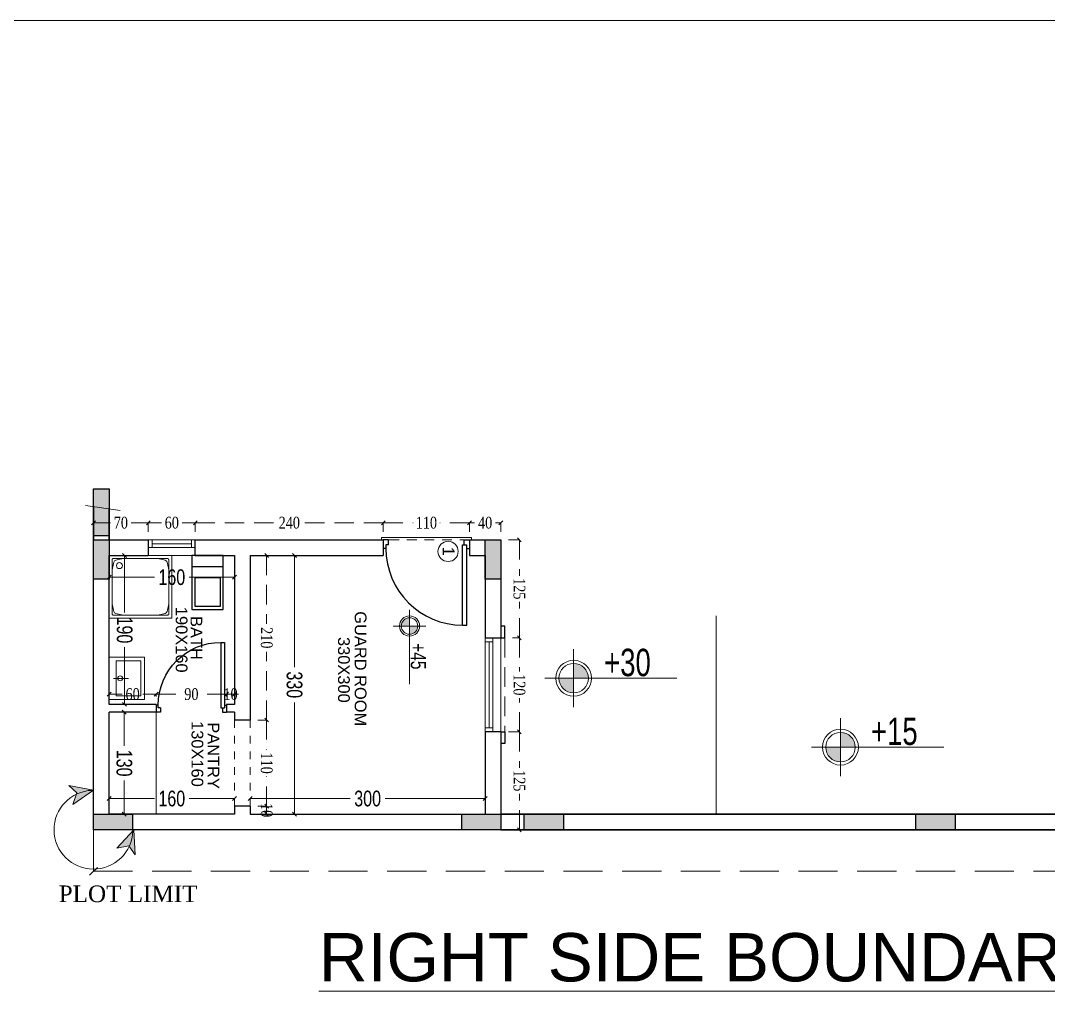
# Model space of a CAD drawing. Header units: inches. Extents: x -114 to 635, y -137 to 57.
# Drawn here: x 213.98 to 227.11, y -68.45 to -55.81 of the extents above; entities that cross this region are included whole.
import ezdxf
from ezdxf.enums import TextEntityAlignment as Align

# ---------------------------------------------------------------- set-up
doc = ezdxf.new("R2010")
doc.units = ezdxf.units.IN
doc.header["$MEASUREMENT"] = 0
doc.header["$PDMODE"] = 98
for name, pattern in [('( Hidden )', [0.375, 0.25, -0.125]), ('ABOOD', [0.375, 0.25, -0.125]), ('DASHED', [0.75, 0.5, -0.25]), ('DASHED2', [0.375, 0.25, -0.125]), ('DOT', [0.25, 0, -0.25]), ('HIDDEN', [0.375, 0.25, -0.125])]:
    doc.linetypes.add(name, pattern=pattern)
doc.layers.get('0').update_dxf_attribs({"lineweight": 5})
doc.layers.get('Defpoints').update_dxf_attribs({"lineweight": 5})
for name, color, linetype, lineweight in [('A-ARROW', 1, 'Continuous', 5), ('A-ELEVATION TAG', 230, 'Continuous', 5), ('A-PLOT LIMIT', 1, 'Continuous', 0), ('A-REFLECT DOWN', 8, 'Continuous', 5), ('A-text', 111, 'Continuous', 5), ('AR LEVELS', 22, 'Continuous', 9), ('ARCHES', 1, 'HIDDEN', 5), ('BORDER A2', 7, 'Continuous', 50), ('COLUMNS HATCH', 1, 'Continuous', 5), ('DETAILS DIMENSION', 15, 'Continuous', 5), ('dim', 1, 'Continuous', 9), ('DOOR', 1, 'Continuous', 5), ('FIXTURE', 5, 'Continuous', 5), ('GENERAL TEXT', 4, 'Continuous', 5), ('LEVEL SYMBOL', 8, 'Continuous', 5), ('PROPOSED COLUMNS', 6, 'Continuous', 30), ('STAIR', 1, 'Continuous', 5), ('WALL PROPOSED', 7, 'Continuous', 30), ('WINDOWS', 5, 'Continuous', 5)]:
    doc.layers.add(name, color=color, linetype=linetype, lineweight=lineweight)
doc.layers.add('TREE', color=7, linetype='Continuous', lineweight=0, true_color=0x908d89)
doc.styles.add('002-F.FLOOR PLAN$0$xref plans$0$ATTRIBUTE', font='BKANT.TTF')
doc.styles.add('Arial', font='arial.ttf')
doc.styles.add('BORDER', font='times.ttf', dxfattribs={"height": 0.2})
doc.styles.add('GROUND FLOOR XREF - option 3$0$STYLE1', font='arial.ttf', dxfattribs={"height": 30})
doc.styles.add('ST', font='times.ttf', dxfattribs={"width": 0.8})
doc.styles.get("Standard").update_dxf_attribs({"font": 'arial.ttf'})
doc.styles.add('STYLE003', font='swisscl.ttf')
doc.dimstyles.new('RASH PLAN', dxfattribs={"dimtxt": 0.15, "dimasz": 0.05, "dimexe": 0, "dimexo": 0.1, "dimgap": 0.05, "dimtad": 0, "dimdec": 0, "dimlfac": 100, "dimzin": 0, "dimdsep": 46, "dimtxsty": 'ST', "dimblk": 'OBLIQUE', "dimcen": 0.09, "dimclrd": 200, "dimclre": 6, "dimclrt": 1, "dimadec": 0, "dimazin": 0, "dimtfac": 1, "dimtdec": 0, "dimtmove": 1, "dimatfit": 3, "dimldrblk": 'OBLIQUE', "dimfxl": 0, "dimtolj": 1, "dimtzin": 0, "dimlwd": -1, "dimlwe": -1, "dimarcsym": 0})
doc.dimstyles.new('RASH PLAN BIG', dxfattribs={"dimtxt": 0.2, "dimasz": 0.05, "dimexe": 0, "dimexo": 0.1, "dimgap": 0.05, "dimtad": 0, "dimdec": 0, "dimlfac": 100, "dimzin": 0, "dimdsep": 46, "dimtxsty": 'STYLE003', "dimblk": 'OBLIQUE', "dimcen": 0.09, "dimclrd": 5, "dimclre": 256, "dimclrt": 7, "dimadec": 0, "dimazin": 0, "dimtfac": 1, "dimtdec": 0, "dimtmove": 1, "dimatfit": 3, "dimldrblk": 'OBLIQUE', "dimfxl": 0, "dimtolj": 1, "dimtzin": 0, "dimlwd": -1, "dimlwe": -1, "dimarcsym": 0})
doc.dimstyles.new('SITE RASH', dxfattribs={"dimtxt": 0.3, "dimasz": 0.1, "dimexe": 0, "dimexo": 0, "dimgap": 0.05, "dimtad": 0, "dimdec": 0, "dimlfac": 100, "dimzin": 0, "dimdsep": 46, "dimtxsty": 'Arial', "dimblk": 'OBLIQUE', "dimcen": 0.05, "dimclrd": 256, "dimclre": 256, "dimclrt": 256, "dimadec": 0, "dimazin": 0, "dimtfac": 10, "dimtdec": 0, "dimtix": 1, "dimtofl": 0, "dimtmove": 1, "dimatfit": 2, "dimldrblk": 'OBLIQUE', "dimfxl": 0.05, "dimtolj": 1, "dimtzin": 0, "dimlwd": -1, "dimlwe": -1, "dimarcsym": 0})

# ---------------------------------------------------------------- blocks, each defined once
blk = doc.blocks.new('_Oblique')
at = {"color": 0, "lineweight": -2}
blk.add_line((-0.5, -0.5), (0.5, 0.5), dxfattribs=at)
blk = doc.blocks.new('*D790')
at = {"layer": 'Defpoints', "color": 0, "transparency": 16777216}
for p in [(214.915, -66.142), (250.915, -66.142), (214.915, -66.673)]:
    blk.add_point(p, dxfattribs=at)
at = {"layer": 'dim', "transparency": 16777216}
for p, q in [((214.915, -66.142), (214.915, -66.673)), ((250.915, -66.142), (250.915, -66.673))]:
    blk.add_line(p, q, dxfattribs=at)
at = {"layer": 'dim', "linetype": 'DASHED', "transparency": 16777216}
for p, q in [((214.915, -66.673), (232.417, -66.673)), ((250.915, -66.673), (233.412, -66.673))]:
    blk.add_line(p, q, dxfattribs=at)
at = {"layer": 'dim', "transparency": 16777216, "xscale": 0.1, "yscale": 0.1, "zscale": 0.1, "rotation": 180}
blk.add_blockref('_Oblique', (214.915, -66.673), dxfattribs=at)
at = {"layer": 'dim', "transparency": 16777216, "xscale": 0.1, "yscale": 0.1, "zscale": 0.1}
blk.add_blockref('_Oblique', (250.915, -66.673), dxfattribs=at)
at = {"layer": 'dim', "transparency": 16777216, "insert": (232.915, -66.673), "char_height": 0.3, "attachment_point": 5, "style": 'Arial'}
blk.add_mtext('\\A1;3600', dxfattribs=at)
blk = doc.blocks.new('002-F.FLOOR PLAN$0$xref plans$0$LVL-PL')
h = blk.add_hatch(color=256)
h.paths.add_polyline_path([(0, 0.1233), (0, 0), (0.1233, 0, 0.414214)])
h.paths.add_polyline_path([(0, 0), (-0.1233, 0, 0.414214), (0, -0.1233)])
for p, q in [((0, 0.2424), (0, -0.2424)), ((0.2, 0), (-0.2424, 0)), ((0, 0), (0.8648, 0))]:
    blk.add_line(p, q)
for radius in [0.15, 0.1233]:
    blk.add_circle((0, 0), radius)
at = {"style": '002-F.FLOOR PLAN$0$xref plans$0$ATTRIBUTE', "width": 0.75, "flags": 12}
for tag, p in [('LEVEL', (0.517, 0.1508)), ('POSITION', (0.517, -0.1541))]:
    blk.add_attdef(tag, text='', height=0.2, dxfattribs=at).set_placement(p, align=Align.MIDDLE)
blk = doc.blocks.new('A$C0E3A7F21')
at = {"layer": 'FIXTURE'}
for p, q in [((-1.387, -1.124), (-2.187, -1.124)), ((-2.187, -1.124), (-2.187, -1.924)), ((-2.147, -1.173), (-2.147, -1.875)), ((-1.436, -1.164), (-2.138, -1.164)), ((-2.005, -1.164), (-2.086, -1.179)), ((-1.488, -1.179), (-1.569, -1.164)), ((-1.427, -1.875), (-1.427, -1.173)), ((-1.387, -1.924), (-1.387, -1.124)), ((-2.133, -1.226), (-2.147, -1.307)), ((-1.427, -1.307), (-1.441, -1.226)), ((-2.147, -1.742), (-2.133, -1.823)), ((-1.441, -1.823), (-1.427, -1.742)), ((-2.187, -1.924), (-1.387, -1.924)), ((-2.138, -1.884), (-1.436, -1.884)), ((-2.086, -1.87), (-2.005, -1.884)), ((-1.569, -1.884), (-1.488, -1.87))]:
    blk.add_line(p, q, dxfattribs=at)
blk.add_circle((-1.518, -1.795), 0.0378, dxfattribs=at)
for centre, radius, start, end in [((-2.138, -1.173), 0.00889, 90, 180.001), ((-2.076, -1.235), 0.0578, 99.934, 170.066), ((-1.498, -1.235), 0.0578, 9.933, 80.066), ((-1.436, -1.173), 0.00889, 0.002, 90.003), ((-2.076, -1.813), 0.0578, 189.934, 260.067), ((-1.498, -1.813), 0.0578, 279.933, 350.066), ((-2.138, -1.875), 0.00889, 180, 270), ((-1.436, -1.875), 0.00889, 270, 0)]:
    blk.add_arc(centre, radius, start, end, dxfattribs=at)
blk = doc.blocks.new('*U1167')
blk.add_line((0, -0.06), (0, -0.277))
at = {"flags": 128}
for points in [[(0.3, 0), (-0.3, 0), (-0.3, -0.5), (0.3, -0.5)], [(0.25, -0.1), (-0.25, -0.1), (-0.25, -0.45), (0.25, -0.45)]]:
    blk.add_lwpolyline(points, close=True, dxfattribs=at)
blk.add_circle((0, -0.156), 0.0354)
blk = doc.blocks.new('*U1166')
at = {"linetype": 'Continuous', "lineweight": 25}
blk.add_line((0.2, -0.14), (-0.2, -0.14), dxfattribs=at)
at = {"linetype": 'Continuous', "lineweight": 25, "flags": 128}
for points in [[(-0.2, 0), (0.2, 0), (0.2, -0.69), (-0.2, -0.69)], [(-0.16, -0.28), (-0.16, -0.65), (0.16, -0.65), (0.16, -0.28)]]:
    blk.add_lwpolyline(points, close=True, dxfattribs=at)
blk = doc.blocks.new('*D1408')
at = {"layer": 'Defpoints', "color": 0, "transparency": 16777216}
for p in [(-0.3, 2.211), (-0.3, 2), (-0.2, 2)]:
    blk.add_point(p, dxfattribs=at)
at = {"layer": 'DETAILS DIMENSION', "color": 6, "transparency": 16777216}
for p, q in [((-0.3, 2.1), (-0.3, 2.211)), ((-0.2, 2.1), (-0.2, 2.211))]:
    blk.add_line(p, q, dxfattribs=at)
at = {"layer": 'DETAILS DIMENSION', "color": 200, "linetype": 'DASHED2', "transparency": 16777216}
blk.add_line((-0.2, 2.211), (-0.3, 2.211), dxfattribs=at)
at = {"layer": 'DETAILS DIMENSION', "color": 200, "transparency": 16777216, "xscale": 0.05, "yscale": 0.05, "zscale": 0.05, "rotation": 180}
blk.add_blockref('_Oblique', (-0.3, 2.211), dxfattribs=at)
at = {"layer": 'DETAILS DIMENSION', "color": 200, "transparency": 16777216, "xscale": 0.05, "yscale": 0.05, "zscale": 0.05}
blk.add_blockref('_Oblique', (-0.2, 2.211), dxfattribs=at)
at = {"layer": 'DETAILS DIMENSION', "color": 1, "transparency": 16777216, "insert": (-0.25, 2.211), "char_height": 0.15, "attachment_point": 5, "style": 'ST'}
blk.add_mtext('\\A1;10', dxfattribs=at)
blk = doc.blocks.new('*D1407')
at = {"layer": 'Defpoints', "color": 0, "transparency": 16777216}
for p in [(-1.4, 2.211), (-1.4, 2), (-0.3, 2)]:
    blk.add_point(p, dxfattribs=at)
at = {"layer": 'DETAILS DIMENSION', "color": 6, "transparency": 16777216}
for p, q in [((-1.4, 2.1), (-1.4, 2.211)), ((-0.3, 2.1), (-0.3, 2.211))]:
    blk.add_line(p, q, dxfattribs=at)
at = {"layer": 'DETAILS DIMENSION', "color": 200, "linetype": 'DASHED2', "transparency": 16777216}
for p, q in [((-1.4, 2.211), (-1.019, 2.211)), ((-0.3, 2.211), (-0.681, 2.211))]:
    blk.add_line(p, q, dxfattribs=at)
at = {"layer": 'DETAILS DIMENSION', "color": 200, "transparency": 16777216, "xscale": 0.05, "yscale": 0.05, "zscale": 0.05, "rotation": 180}
blk.add_blockref('_Oblique', (-1.4, 2.211), dxfattribs=at)
at = {"layer": 'DETAILS DIMENSION', "color": 200, "transparency": 16777216, "xscale": 0.05, "yscale": 0.05, "zscale": 0.05}
blk.add_blockref('_Oblique', (-0.3, 2.211), dxfattribs=at)
at = {"layer": 'DETAILS DIMENSION', "color": 1, "transparency": 16777216, "insert": (-0.85, 2.211), "char_height": 0.15, "attachment_point": 5, "style": 'ST'}
blk.add_mtext('\\A1;110', dxfattribs=at)
blk = doc.blocks.new('*D1406')
at = {"layer": 'Defpoints', "color": 0, "transparency": 16777216}
for p in [(-3.5, 2.211), (-3.5, 2), (-1.4, 2)]:
    blk.add_point(p, dxfattribs=at)
at = {"layer": 'DETAILS DIMENSION', "color": 6, "transparency": 16777216}
for p, q in [((-3.5, 2.1), (-3.5, 2.211)), ((-1.4, 2.1), (-1.4, 2.211))]:
    blk.add_line(p, q, dxfattribs=at)
at = {"layer": 'DETAILS DIMENSION', "color": 200, "linetype": 'DASHED2', "transparency": 16777216}
for p, q in [((-3.5, 2.211), (-2.628, 2.211)), ((-1.4, 2.211), (-2.272, 2.211))]:
    blk.add_line(p, q, dxfattribs=at)
at = {"layer": 'DETAILS DIMENSION', "color": 200, "transparency": 16777216, "xscale": 0.05, "yscale": 0.05, "zscale": 0.05, "rotation": 180}
blk.add_blockref('_Oblique', (-3.5, 2.211), dxfattribs=at)
at = {"layer": 'DETAILS DIMENSION', "color": 200, "transparency": 16777216, "xscale": 0.05, "yscale": 0.05, "zscale": 0.05}
blk.add_blockref('_Oblique', (-1.4, 2.211), dxfattribs=at)
at = {"layer": 'DETAILS DIMENSION', "color": 1, "transparency": 16777216, "insert": (-2.45, 2.211), "char_height": 0.15, "attachment_point": 5, "style": 'ST'}
blk.add_mtext('\\A1;210', dxfattribs=at)
blk = doc.blocks.new('*D1410')
at = {"layer": 'Defpoints', "color": 0, "transparency": 16777216}
for p in [(-0.2, 0.393), (-1.5, 0.2), (-0.2, 0.2)]:
    blk.add_point(p, dxfattribs=at)
at = {"layer": 'DETAILS DIMENSION', "linetype": 'DOT', "transparency": 16777216}
for p, q in [((-1.5, 0.3), (-1.5, 0.393)), ((-0.2, 0.3), (-0.2, 0.393))]:
    blk.add_line(p, q, dxfattribs=at)
at = {"layer": 'DETAILS DIMENSION', "color": 5, "linetype": 'Continuous', "transparency": 16777216}
for p, q in [((-1.5, 0.393), (-1.072, 0.393)), ((-0.2, 0.393), (-0.628, 0.393))]:
    blk.add_line(p, q, dxfattribs=at)
at = {"layer": 'DETAILS DIMENSION', "color": 5, "transparency": 16777216, "xscale": 0.05, "yscale": 0.05, "zscale": 0.05, "rotation": 180}
blk.add_blockref('_Oblique', (-1.5, 0.393), dxfattribs=at)
at = {"layer": 'DETAILS DIMENSION', "color": 5, "transparency": 16777216, "xscale": 0.05, "yscale": 0.05, "zscale": 0.05}
blk.add_blockref('_Oblique', (-0.2, 0.393), dxfattribs=at)
at = {"layer": 'DETAILS DIMENSION', "color": 7, "transparency": 16777216, "insert": (-0.85, 0.393), "char_height": 0.2, "attachment_point": 5, "style": 'STYLE003'}
blk.add_mtext('\\A1;130', dxfattribs=at)
blk = doc.blocks.new('*D1411')
at = {"layer": 'Defpoints', "color": 0, "transparency": 16777216}
for p in [(-0.2, 1.8), (-0.397, 0.2), (-0.2, 0.2)]:
    blk.add_point(p, dxfattribs=at)
at = {"layer": 'DETAILS DIMENSION', "linetype": 'DOT', "transparency": 16777216}
for p, q in [((-0.3, 1.8), (-0.397, 1.8)), ((-0.3, 0.2), (-0.397, 0.2))]:
    blk.add_line(p, q, dxfattribs=at)
at = {"layer": 'DETAILS DIMENSION', "color": 5, "linetype": 'Continuous', "transparency": 16777216}
for p, q in [((-0.397, 1.8), (-0.397, 1.222)), ((-0.397, 0.2), (-0.397, 0.778))]:
    blk.add_line(p, q, dxfattribs=at)
at = {"layer": 'DETAILS DIMENSION', "color": 5, "transparency": 16777216, "xscale": 0.05, "yscale": 0.05, "zscale": 0.05}
for p, rotation in [((-0.397, 1.8), 90), ((-0.397, 0.2), 270)]:
    blk.add_blockref('_Oblique', p, dxfattribs=dict(at, rotation=rotation))
at = {"layer": 'DETAILS DIMENSION', "color": 7, "transparency": 16777216, "insert": (-0.397, 1), "char_height": 0.2, "attachment_point": 5, "rotation": 90, "style": 'STYLE003'}
blk.add_mtext('\\A1;160', dxfattribs=at)
blk = doc.blocks.new('*D1412')
at = {"layer": 'Defpoints', "color": 0, "transparency": 16777216}
for p in [(-3.5, 0.397), (-3.5, 0.2), (-1.6, 0.2)]:
    blk.add_point(p, dxfattribs=at)
at = {"layer": 'DETAILS DIMENSION', "linetype": 'DOT', "transparency": 16777216}
for p, q in [((-3.5, 0.3), (-3.5, 0.397)), ((-1.6, 0.3), (-1.6, 0.397))]:
    blk.add_line(p, q, dxfattribs=at)
at = {"layer": 'DETAILS DIMENSION', "color": 5, "linetype": 'Continuous', "transparency": 16777216}
for p, q in [((-3.5, 0.397), (-2.772, 0.397)), ((-1.6, 0.397), (-2.328, 0.397))]:
    blk.add_line(p, q, dxfattribs=at)
at = {"layer": 'DETAILS DIMENSION', "color": 5, "transparency": 16777216, "xscale": 0.05, "yscale": 0.05, "zscale": 0.05, "rotation": 180}
blk.add_blockref('_Oblique', (-3.5, 0.397), dxfattribs=at)
at = {"layer": 'DETAILS DIMENSION', "color": 5, "transparency": 16777216, "xscale": 0.05, "yscale": 0.05, "zscale": 0.05}
blk.add_blockref('_Oblique', (-1.6, 0.397), dxfattribs=at)
at = {"layer": 'DETAILS DIMENSION', "color": 7, "transparency": 16777216, "insert": (-2.55, 0.397), "char_height": 0.2, "attachment_point": 5, "style": 'STYLE003'}
blk.add_mtext('\\A1;190', dxfattribs=at)
blk = doc.blocks.new('*D1413')
at = {"layer": 'Defpoints', "color": 0, "transparency": 16777216}
for p in [(-3.5, 1.8), (-3.5, 0.2), (-3.222, 0.2)]:
    blk.add_point(p, dxfattribs=at)
at = {"layer": 'DETAILS DIMENSION', "linetype": 'DOT', "transparency": 16777216}
for p, q in [((-3.4, 1.8), (-3.222, 1.8)), ((-3.4, 0.2), (-3.222, 0.2))]:
    blk.add_line(p, q, dxfattribs=at)
at = {"layer": 'DETAILS DIMENSION', "color": 5, "linetype": 'Continuous', "transparency": 16777216}
for p, q in [((-3.222, 1.8), (-3.222, 1.222)), ((-3.222, 0.2), (-3.222, 0.778))]:
    blk.add_line(p, q, dxfattribs=at)
at = {"layer": 'DETAILS DIMENSION', "color": 5, "transparency": 16777216, "xscale": 0.05, "yscale": 0.05, "zscale": 0.05}
for p, rotation in [((-3.222, 1.8), 90), ((-3.222, 0.2), 270)]:
    blk.add_blockref('_Oblique', p, dxfattribs=dict(at, rotation=rotation))
at = {"layer": 'DETAILS DIMENSION', "color": 7, "transparency": 16777216, "insert": (-3.222, 1), "char_height": 0.2, "attachment_point": 5, "rotation": 90, "style": 'STYLE003'}
blk.add_mtext('\\A1;160', dxfattribs=at)
blk = doc.blocks.new('*D1414')
at = {"layer": 'Defpoints', "color": 0, "transparency": 16777216}
for p in [(-0.397, 5), (-0.2, 5), (-0.2, 2)]:
    blk.add_point(p, dxfattribs=at)
at = {"layer": 'DETAILS DIMENSION', "linetype": 'DOT', "transparency": 16777216}
for p, q in [((-0.3, 5), (-0.397, 5)), ((-0.3, 2), (-0.397, 2))]:
    blk.add_line(p, q, dxfattribs=at)
at = {"layer": 'DETAILS DIMENSION', "color": 5, "linetype": 'Continuous', "transparency": 16777216}
for p, q in [((-0.397, 5), (-0.397, 3.725)), ((-0.397, 2), (-0.397, 3.275))]:
    blk.add_line(p, q, dxfattribs=at)
at = {"layer": 'DETAILS DIMENSION', "color": 5, "transparency": 16777216, "xscale": 0.05, "yscale": 0.05, "zscale": 0.05}
for p, rotation in [((-0.397, 5), 90), ((-0.397, 2), 270)]:
    blk.add_blockref('_Oblique', p, dxfattribs=dict(at, rotation=rotation))
at = {"layer": 'DETAILS DIMENSION', "color": 7, "transparency": 16777216, "insert": (-0.397, 3.5), "char_height": 0.2, "attachment_point": 5, "rotation": 90, "style": 'STYLE003'}
blk.add_mtext('\\A1;300', dxfattribs=at)
blk = doc.blocks.new('*D1415')
at = {"layer": 'Defpoints', "color": 0, "transparency": 16777216}
for p in [(-3.5, 2.565), (-3.5, 2.522), (-0.2, 2.522)]:
    blk.add_point(p, dxfattribs=at)
at = {"layer": 'DETAILS DIMENSION', "linetype": 'DOT', "transparency": 16777216}
for p, q in [((-3.5, 2.622), (-3.5, 2.565)), ((-0.2, 2.622), (-0.2, 2.565))]:
    blk.add_line(p, q, dxfattribs=at)
at = {"layer": 'DETAILS DIMENSION', "color": 5, "linetype": 'Continuous', "transparency": 16777216}
for p, q in [((-3.5, 2.565), (-2.075, 2.565)), ((-0.2, 2.565), (-1.625, 2.565))]:
    blk.add_line(p, q, dxfattribs=at)
at = {"layer": 'DETAILS DIMENSION', "color": 5, "transparency": 16777216, "xscale": 0.05, "yscale": 0.05, "zscale": 0.05, "rotation": 180}
blk.add_blockref('_Oblique', (-3.5, 2.565), dxfattribs=at)
at = {"layer": 'DETAILS DIMENSION', "color": 5, "transparency": 16777216, "xscale": 0.05, "yscale": 0.05, "zscale": 0.05}
blk.add_blockref('_Oblique', (-0.2, 2.565), dxfattribs=at)
at = {"layer": 'DETAILS DIMENSION', "color": 7, "transparency": 16777216, "insert": (-1.85, 2.565), "char_height": 0.2, "attachment_point": 5, "style": 'STYLE003'}
blk.add_mtext('\\A1;330', dxfattribs=at)
blk = doc.blocks.new('DOOR 1.00M')
at = {"layer": 'DOOR', "lineweight": 25}
for p, q in [((-0.1, 0.97), (-0.1, 1)), ((-0.06, 0.97), (-0.1, 0.97)), ((-0.06, 0.94), (-0.06, 0.97)), ((0, 0.94), (0, 1)), ((-0.06, 0.94), (0, 0.94)), ((-0.99, 0.08), (-0.06, 0.08)), ((-0.99, 0.08), (-0.99, 0.03)), ((-0.99, 0.03), (-0.06, 0.03)), ((-0.1, 0.03), (-0.1, 0)), ((-0.06, 0.08), (-0.06, 0.03)), ((-0.06, 0.06), (0, 0.06)), ((0, 0.06), (0, 0))]:
    blk.add_line(p, q, dxfattribs=at)
blk.add_arc((-0.1, 0.08), 0.89, 90, 180, dxfattribs=at)
blk = doc.blocks.new('*D1405')
at = {"layer": 'Defpoints', "color": 0, "transparency": 16777216}
for p in [(-1.6, 0.8, 0.002), (-1.73, 0.2), (-1.6, 0.2, 0.002)]:
    blk.add_point(p, dxfattribs=at)
at = {"layer": 'DETAILS DIMENSION', "color": 6, "transparency": 16777216}
for p, q in [((-1.7, 0.8), (-1.73, 0.8)), ((-1.7, 0.2), (-1.73, 0.2))]:
    blk.add_line(p, q, dxfattribs=at)
at = {"layer": 'DETAILS DIMENSION', "color": 200, "linetype": 'DASHED2', "transparency": 16777216}
for p, q in [((-1.73, 0.8), (-1.73, 0.632)), ((-1.73, 0.2), (-1.73, 0.368))]:
    blk.add_line(p, q, dxfattribs=at)
at = {"layer": 'DETAILS DIMENSION', "color": 200, "transparency": 16777216, "xscale": 0.05, "yscale": 0.05, "zscale": 0.05}
for p, rotation in [((-1.73, 0.8), 90), ((-1.73, 0.2), 270)]:
    blk.add_blockref('_Oblique', p, dxfattribs=dict(at, rotation=rotation))
at = {"layer": 'DETAILS DIMENSION', "color": 1, "transparency": 16777216, "insert": (-1.73, 0.5), "char_height": 0.15, "attachment_point": 5, "rotation": 90, "style": 'ST'}
blk.add_mtext('\\A1;60', dxfattribs=at)
blk = doc.blocks.new('*D1404')
at = {"layer": 'Defpoints', "color": 0, "transparency": 16777216}
for p in [(-1.73, 1.7), (-1.6, 1.7, 0.002), (-1.6, 0.8, 0.002)]:
    blk.add_point(p, dxfattribs=at)
at = {"layer": 'DETAILS DIMENSION', "color": 6, "transparency": 16777216}
for p, q in [((-1.7, 1.7), (-1.73, 1.7)), ((-1.7, 0.8), (-1.73, 0.8))]:
    blk.add_line(p, q, dxfattribs=at)
at = {"layer": 'DETAILS DIMENSION', "color": 200, "linetype": 'DASHED2', "transparency": 16777216}
for p, q in [((-1.73, 1.7), (-1.73, 1.382)), ((-1.73, 0.8), (-1.73, 1.118))]:
    blk.add_line(p, q, dxfattribs=at)
at = {"layer": 'DETAILS DIMENSION', "color": 200, "transparency": 16777216, "xscale": 0.05, "yscale": 0.05, "zscale": 0.05}
for p, rotation in [((-1.73, 1.7), 90), ((-1.73, 0.8), 270)]:
    blk.add_blockref('_Oblique', p, dxfattribs=dict(at, rotation=rotation))
at = {"layer": 'DETAILS DIMENSION', "color": 1, "transparency": 16777216, "insert": (-1.73, 1.25), "char_height": 0.15, "attachment_point": 5, "rotation": 90, "style": 'ST'}
blk.add_mtext('\\A1;90', dxfattribs=at)
blk = doc.blocks.new('*D1403')
at = {"layer": 'Defpoints', "color": 0, "transparency": 16777216}
for p in [(-1.73, 1.8), (-1.6, 1.8, 0.002), (-1.6, 1.7, 0.002)]:
    blk.add_point(p, dxfattribs=at)
at = {"layer": 'DETAILS DIMENSION', "color": 200, "linetype": 'DASHED2', "transparency": 16777216}
for p, q in [((-1.73, 1.8), (-1.73, 1.85)), ((-1.73, 1.7), (-1.73, 1.8)), ((-1.73, 1.7), (-1.73, 1.65))]:
    blk.add_line(p, q, dxfattribs=at)
at = {"layer": 'DETAILS DIMENSION', "color": 6, "transparency": 16777216}
for p, q in [((-1.7, 1.8), (-1.73, 1.8)), ((-1.7, 1.7), (-1.73, 1.7))]:
    blk.add_line(p, q, dxfattribs=at)
at = {"layer": 'DETAILS DIMENSION', "color": 200, "transparency": 16777216, "xscale": 0.05, "yscale": 0.05, "zscale": 0.05}
for p, rotation in [((-1.73, 1.8), 270), ((-1.73, 1.7), 90)]:
    blk.add_blockref('_Oblique', p, dxfattribs=dict(at, rotation=rotation))
at = {"layer": 'DETAILS DIMENSION', "color": 1, "transparency": 16777216, "insert": (-1.73, 1.75), "char_height": 0.15, "attachment_point": 5, "rotation": 90, "style": 'ST'}
blk.add_mtext('\\A1;10', dxfattribs=at)
blk = doc.blocks.new('*D1402')
at = {"layer": 'Defpoints', "color": 0, "transparency": 16777216}
for p in [(-3.918, 0.7), (-3.7, 0.7), (-3.7, 0)]:
    blk.add_point(p, dxfattribs=at)
at = {"layer": 'DETAILS DIMENSION', "color": 6, "transparency": 16777216}
for p, q in [((-3.8, 0.7), (-3.918, 0.7)), ((-3.8, 0), (-3.918, 0))]:
    blk.add_line(p, q, dxfattribs=at)
at = {"layer": 'DETAILS DIMENSION', "color": 200, "linetype": 'DASHED2', "transparency": 16777216}
for p, q in [((-3.918, 0.7), (-3.918, 0.482)), ((-3.918, 0), (-3.918, 0.218))]:
    blk.add_line(p, q, dxfattribs=at)
at = {"layer": 'DETAILS DIMENSION', "color": 200, "transparency": 16777216, "xscale": 0.05, "yscale": 0.05, "zscale": 0.05}
for p, rotation in [((-3.918, 0.7), 90), ((-3.918, 0), 270)]:
    blk.add_blockref('_Oblique', p, dxfattribs=dict(at, rotation=rotation))
at = {"layer": 'DETAILS DIMENSION', "color": 1, "transparency": 16777216, "insert": (-3.918, 0.35), "char_height": 0.15, "attachment_point": 5, "rotation": 90, "style": 'ST'}
blk.add_mtext('\\A1;70', dxfattribs=at)
blk = doc.blocks.new('*D1401')
at = {"layer": 'Defpoints', "color": 0, "transparency": 16777216}
for p in [(-3.918, 1.3), (-3.7, 1.3), (-3.7, 0.7)]:
    blk.add_point(p, dxfattribs=at)
at = {"layer": 'DETAILS DIMENSION', "color": 6, "transparency": 16777216}
for p, q in [((-3.8, 1.3), (-3.918, 1.3)), ((-3.8, 0.7), (-3.918, 0.7))]:
    blk.add_line(p, q, dxfattribs=at)
at = {"layer": 'DETAILS DIMENSION', "color": 200, "linetype": 'DASHED2', "transparency": 16777216}
for p, q in [((-3.918, 1.3), (-3.918, 1.132)), ((-3.918, 0.7), (-3.918, 0.868))]:
    blk.add_line(p, q, dxfattribs=at)
at = {"layer": 'DETAILS DIMENSION', "color": 200, "transparency": 16777216, "xscale": 0.05, "yscale": 0.05, "zscale": 0.05}
for p, rotation in [((-3.918, 1.3), 90), ((-3.918, 0.7), 270)]:
    blk.add_blockref('_Oblique', p, dxfattribs=dict(at, rotation=rotation))
at = {"layer": 'DETAILS DIMENSION', "color": 1, "transparency": 16777216, "insert": (-3.918, 1), "char_height": 0.15, "attachment_point": 5, "rotation": 90, "style": 'ST'}
blk.add_mtext('\\A1;60', dxfattribs=at)
blk = doc.blocks.new('*D1400')
at = {"layer": 'Defpoints', "color": 0, "transparency": 16777216}
for p in [(-3.918, 3.7), (-3.7, 3.7), (-3.7, 1.3)]:
    blk.add_point(p, dxfattribs=at)
at = {"layer": 'DETAILS DIMENSION', "color": 6, "transparency": 16777216}
for p, q in [((-3.8, 3.7), (-3.918, 3.7)), ((-3.8, 1.3), (-3.918, 1.3))]:
    blk.add_line(p, q, dxfattribs=at)
at = {"layer": 'DETAILS DIMENSION', "color": 200, "linetype": 'DASHED2', "transparency": 16777216}
for p, q in [((-3.918, 3.7), (-3.918, 2.678)), ((-3.918, 1.3), (-3.918, 2.322))]:
    blk.add_line(p, q, dxfattribs=at)
at = {"layer": 'DETAILS DIMENSION', "color": 200, "transparency": 16777216, "xscale": 0.05, "yscale": 0.05, "zscale": 0.05}
for p, rotation in [((-3.918, 3.7), 90), ((-3.918, 1.3), 270)]:
    blk.add_blockref('_Oblique', p, dxfattribs=dict(at, rotation=rotation))
at = {"layer": 'DETAILS DIMENSION', "color": 1, "transparency": 16777216, "insert": (-3.918, 2.5), "char_height": 0.15, "attachment_point": 5, "rotation": 90, "style": 'ST'}
blk.add_mtext('\\A1;240', dxfattribs=at)
blk = doc.blocks.new('*D1399')
at = {"layer": 'Defpoints', "color": 0, "transparency": 16777216}
for p in [(-3.918, 4.801), (-3.7, 4.801), (-3.7, 3.7)]:
    blk.add_point(p, dxfattribs=at)
at = {"layer": 'DETAILS DIMENSION', "color": 6, "transparency": 16777216}
for p, q in [((-3.8, 4.801), (-3.918, 4.801)), ((-3.8, 3.7), (-3.918, 3.7))]:
    blk.add_line(p, q, dxfattribs=at)
at = {"layer": 'DETAILS DIMENSION', "color": 200, "linetype": 'DASHED2', "transparency": 16777216}
for p, q in [((-3.918, 4.801), (-3.918, 4.42)), ((-3.918, 3.7), (-3.918, 4.081))]:
    blk.add_line(p, q, dxfattribs=at)
at = {"layer": 'DETAILS DIMENSION', "color": 200, "transparency": 16777216, "xscale": 0.05, "yscale": 0.05, "zscale": 0.05}
for p, rotation in [((-3.918, 4.801), 90), ((-3.918, 3.7), 270)]:
    blk.add_blockref('_Oblique', p, dxfattribs=dict(at, rotation=rotation))
at = {"layer": 'DETAILS DIMENSION', "color": 1, "transparency": 16777216, "insert": (-3.918, 4.25), "char_height": 0.15, "attachment_point": 5, "rotation": 90, "style": 'ST'}
blk.add_mtext('\\A1;110', dxfattribs=at)
blk = doc.blocks.new('*D1398')
at = {"layer": 'Defpoints', "color": 0, "transparency": 16777216}
for p in [(-3.918, 5.2), (-3.7, 5.2), (-3.7, 4.801)]:
    blk.add_point(p, dxfattribs=at)
at = {"layer": 'DETAILS DIMENSION', "color": 6, "transparency": 16777216}
for p, q in [((-3.8, 5.2), (-3.918, 5.2)), ((-3.8, 4.801), (-3.918, 4.801))]:
    blk.add_line(p, q, dxfattribs=at)
at = {"layer": 'DETAILS DIMENSION', "color": 200, "linetype": 'DASHED2', "transparency": 16777216}
for p, q in [((-3.918, 5.2), (-3.918, 5.134)), ((-3.918, 4.801), (-3.918, 4.866))]:
    blk.add_line(p, q, dxfattribs=at)
at = {"layer": 'DETAILS DIMENSION', "color": 200, "transparency": 16777216, "xscale": 0.05, "yscale": 0.05, "zscale": 0.05}
for p, rotation in [((-3.918, 5.2), 90), ((-3.918, 4.801), 270)]:
    blk.add_blockref('_Oblique', p, dxfattribs=dict(at, rotation=rotation))
at = {"layer": 'DETAILS DIMENSION', "color": 1, "transparency": 16777216, "insert": (-3.918, 5), "char_height": 0.15, "attachment_point": 5, "rotation": 90, "style": 'ST'}
blk.add_mtext('\\A1;40', dxfattribs=at)
blk = doc.blocks.new('*D1397')
at = {"layer": 'Defpoints', "color": 0, "transparency": 16777216}
for p in [(0, 5.437), (-1.25, 5.2), (0, 5.2)]:
    blk.add_point(p, dxfattribs=at)
at = {"layer": 'DETAILS DIMENSION', "color": 6, "transparency": 16777216}
for p, q in [((-1.25, 5.3), (-1.25, 5.437)), ((0, 5.3), (0, 5.437))]:
    blk.add_line(p, q, dxfattribs=at)
at = {"layer": 'DETAILS DIMENSION', "color": 200, "linetype": 'DASHED2', "transparency": 16777216}
for p, q in [((-1.25, 5.437), (-0.792, 5.437)), ((0, 5.437), (-0.458, 5.437))]:
    blk.add_line(p, q, dxfattribs=at)
at = {"layer": 'DETAILS DIMENSION', "color": 200, "transparency": 16777216, "xscale": 0.05, "yscale": 0.05, "zscale": 0.05, "rotation": 180}
blk.add_blockref('_Oblique', (-1.25, 5.437), dxfattribs=at)
at = {"layer": 'DETAILS DIMENSION', "color": 200, "transparency": 16777216, "xscale": 0.05, "yscale": 0.05, "zscale": 0.05}
blk.add_blockref('_Oblique', (0, 5.437), dxfattribs=at)
at = {"layer": 'DETAILS DIMENSION', "color": 1, "transparency": 16777216, "insert": (-0.625, 5.437), "char_height": 0.15, "attachment_point": 5, "style": 'ST'}
blk.add_mtext('\\A1;125', dxfattribs=at)
blk = doc.blocks.new('*D1396')
at = {"layer": 'Defpoints', "color": 0, "transparency": 16777216}
for p in [(-2.45, 5.437), (-2.45, 5.25), (-1.25, 5.2)]:
    blk.add_point(p, dxfattribs=at)
at = {"layer": 'DETAILS DIMENSION', "color": 6, "transparency": 16777216}
for p, q in [((-2.45, 5.35), (-2.45, 5.437)), ((-1.25, 5.3), (-1.25, 5.437))]:
    blk.add_line(p, q, dxfattribs=at)
at = {"layer": 'DETAILS DIMENSION', "color": 200, "linetype": 'DASHED2', "transparency": 16777216}
for p, q in [((-2.45, 5.437), (-2.019, 5.437)), ((-1.25, 5.437), (-1.681, 5.437))]:
    blk.add_line(p, q, dxfattribs=at)
at = {"layer": 'DETAILS DIMENSION', "color": 200, "transparency": 16777216, "xscale": 0.05, "yscale": 0.05, "zscale": 0.05, "rotation": 180}
blk.add_blockref('_Oblique', (-2.45, 5.437), dxfattribs=at)
at = {"layer": 'DETAILS DIMENSION', "color": 200, "transparency": 16777216, "xscale": 0.05, "yscale": 0.05, "zscale": 0.05}
blk.add_blockref('_Oblique', (-1.25, 5.437), dxfattribs=at)
at = {"layer": 'DETAILS DIMENSION', "color": 1, "transparency": 16777216, "insert": (-1.85, 5.437), "char_height": 0.15, "attachment_point": 5, "style": 'ST'}
blk.add_mtext('\\A1;120', dxfattribs=at)
blk = doc.blocks.new('*D1395')
at = {"layer": 'Defpoints', "color": 0, "transparency": 16777216}
for p in [(-3.7, 5.437), (-2.45, 5.25), (-3.7, 5.2)]:
    blk.add_point(p, dxfattribs=at)
at = {"layer": 'DETAILS DIMENSION', "color": 6, "transparency": 16777216}
for p, q in [((-3.7, 5.3), (-3.7, 5.437)), ((-2.45, 5.35), (-2.45, 5.437))]:
    blk.add_line(p, q, dxfattribs=at)
at = {"layer": 'DETAILS DIMENSION', "color": 200, "linetype": 'DASHED2', "transparency": 16777216}
for p, q in [((-3.7, 5.437), (-3.242, 5.437)), ((-2.45, 5.437), (-2.908, 5.437))]:
    blk.add_line(p, q, dxfattribs=at)
at = {"layer": 'DETAILS DIMENSION', "color": 200, "transparency": 16777216, "xscale": 0.05, "yscale": 0.05, "zscale": 0.05, "rotation": 180}
blk.add_blockref('_Oblique', (-3.7, 5.437), dxfattribs=at)
at = {"layer": 'DETAILS DIMENSION', "color": 200, "transparency": 16777216, "xscale": 0.05, "yscale": 0.05, "zscale": 0.05}
blk.add_blockref('_Oblique', (-2.45, 5.437), dxfattribs=at)
at = {"layer": 'DETAILS DIMENSION', "color": 1, "transparency": 16777216, "insert": (-3.075, 5.437), "char_height": 0.15, "attachment_point": 5, "style": 'ST'}
blk.add_mtext('\\A1;125', dxfattribs=at)
blk = doc.blocks.new('A$Cd699a999')
at = {"layer": 'A-REFLECT DOWN', "color": 8, "linetype": 'ABOOD', "lineweight": 0}
blk.add_lwpolyline([(-2.45, 5.25), (-1.25, 5.25)], dxfattribs=at)
at = {"layer": 'A-text'}
blk.add_circle((-3.552, 4.527, -0.002), 0.129, dxfattribs=at)
at = {"layer": 'ARCHES', "linetype": 'DASHED', "ltscale": 0.2}
for p, q in [((-0.3, 2), (-1.4, 2)), ((-1.4, 1.8), (-0.3, 1.8))]:
    blk.add_line(p, q, dxfattribs=at)
at = {"layer": 'FIXTURE', "flags": 128}
blk.add_lwpolyline([(-1.5, 0.8), (-0.2, 0.8)], dxfattribs=at)
at = {"layer": 'STAIR'}
blk.add_lwpolyline([(-3.7, 4.824), (-3.73, 4.824), (-3.73, 3.677), (-3.7, 3.677)], dxfattribs=at)
at = {"layer": 'STAIR', "linetype": '( Hidden )', "ltscale": 0.5}
blk.add_lwpolyline([(-3.7, 4.801), (-3.7, 3.7)], dxfattribs=at)
at = {"layer": 'WALL PROPOSED', "linetype": 'Continuous'}
for p, q in [((-0.2, 2), (-0.2, 5)), ((-3.5, 1.3), (-3.7, 1.3)), ((-3.7, 0.7), (-3.5, 0.7))]:
    blk.add_line(p, q, dxfattribs=at)
at = {"layer": 'WALL PROPOSED', "linetype": 'Continuous', "flags": 128}
for points in [[(-2.45, 5.2), (-2.45, 5.2), (-2.45, 5.25), (-2.6, 5.25), (-2.6, 5.2)], [(-1.25, 5.2), (-1.25, 5.2), (-1.25, 5.25), (-1.1, 5.25), (-1.1, 5.2)], [(-3.7, 4.8), (-3.7, 5.2), (-2.45, 5.2)], [(-1.25, 5.2), (0, 5.2), (0, 0), (-3.7, 0), (-3.7, 0.7)], [(-3.5, 5), (-2.45, 5), (-2.45, 5.2)], [(-1.25, 5.2), (-1.25, 5), (-0.2, 5)], [(-3.5, 4.8), (-3.5, 5)], [(-3.7, 4.8), (-3.5, 4.8)], [(-3.7, 3.7), (-3.5, 3.7)], [(-3.7, 1.3), (-3.7, 3.7)], [(-3.5, 2), (-3.5, 3.7)], [(-3.5, 2), (-1.4, 2)], [(-1.4, 2), (-1.4, 1.8)], [(-0.3, 2), (-0.3, 1.8)], [(-0.3, 2), (-0.2, 2)], [(-3.5, 1.3), (-3.5, 1.8)], [(-3.5, 1.8), (-1.6, 1.8)], [(-1.6, 1.8), (-1.6, 1.7)], [(-0.2, 1.8), (-0.2, 0.2), (-1.5, 0.2)], [(-1.5, 1.8), (-1.5, 1.7)], [(-1.5, 1.8), (-1.4, 1.8)], [(-0.3, 1.8), (-0.2, 1.8)], [(-1.6, 1.7), (-1.5, 1.7)], [(-1.6, 0.8), (-1.6, 0.2)], [(-1.6, 0.8), (-1.5, 0.8)], [(-1.5, 0.8), (-1.5, 0.2)], [(-3.5, 0.2), (-3.5, 0.7)], [(-1.6, 0.2), (-3.5, 0.2)]]:
    blk.add_lwpolyline(points, dxfattribs=at)
at = {"layer": 'WINDOWS'}
for p, q in [((-2.45, 5.1), (-1.25, 5.1)), ((-2.45, 5), (-1.25, 5)), ((-2.4, 5), (-2.4, 5.1)), ((-2.4, 5.05), (-1.3, 5.05)), ((-1.3, 5), (-1.3, 5.1)), ((-3.7, 1.3), (-3.7, 0.7)), ((-3.7, 1.25), (-3.6, 1.25)), ((-3.65, 1.25), (-3.65, 0.75)), ((-3.6, 1.3), (-3.6, 0.7)), ((-3.7, 0.75), (-3.6, 0.75))]:
    blk.add_line(p, q, dxfattribs=at)
for points in [[(-2.45, 5.2), (-1.25, 5.2)], [(-3.5, 1.3), (-3.5, 0.7)]]:
    blk.add_lwpolyline(points, dxfattribs=at)
at = {"layer": 'AR LEVELS', "linetype": 'Continuous', "lineweight": 0}
ref = blk.add_blockref('002-F.FLOOR PLAN$0$xref plans$0$LVL-PL', (-2.6, 4.035), dxfattribs=dict(at, xscale=0.8572500000000078, yscale=0.8572500000000078, zscale=0.8572500000000078))
ref.add_attrib('LEVEL', '+45', dxfattribs={"layer": '0', "lineweight": 5, "height": 0.1969, "rotation": 360, "style": '002-F.FLOOR PLAN$0$xref plans$0$ATTRIBUTE', "width": 0.75}).set_placement((-2.213, 4.147), align=Align.MIDDLE)
at = {"layer": 'DOOR', "rotation": 180}
for p, xscale, yscale, zscale in [((-3.7, 4.8), 1.099999999999965, 1.099999999999965, 1.099999999999965), ((-1.5, 1.7), -0.9000000000000055, 0.9000000000000055, 0.9000000000000055)]:
    blk.add_blockref('DOOR 1.00M', p, dxfattribs=dict(at, xscale=xscale, yscale=yscale, zscale=zscale))
at = {"layer": 'FIXTURE', "xscale": -1, "rotation": 90}
blk.add_blockref('*U1166', (-3.5, 1.457), dxfattribs=at)
at = {"layer": 'FIXTURE', "rotation": 270}
blk.add_blockref('A$C0E3A7F21', (-1.576, -1.187), dxfattribs=at)
at = {"layer": 'FIXTURE', "xscale": 0.9, "yscale": 0.9, "zscale": 0.9, "rotation": 180}
blk.add_blockref('*U1167', (-1.932, 0.2, 0), dxfattribs=at)
at = {"layer": 'A-text', "style": 'GROUND FLOOR XREF - option 3$0$STYLE1'}
blk.add_text('1', height=0.152, dxfattribs=at).set_placement((-3.613, 4.457, -0.002))
at = {"layer": 'GENERAL TEXT'}
for s, p in [('GUARD ROOM', (-2.788, 3.335)), ('330X300', (-2.46, 3.122))]:
    blk.add_text(s, height=0.15, dxfattribs=at).set_placement(p)
for s, p in [('PANTRY', (-0.946, 1.531, 0)), ('BATH', (-2.448, 1.314, 0)), ('130X160', (-0.967, 1.327)), ('190X160', (-2.425, 1.125, 0))]:
    blk.add_text(s, height=0.15, dxfattribs=at).set_placement(p, align=Align.MIDDLE_CENTER)
at = {"layer": 'DETAILS DIMENSION'}
for base, p1, p2, dimstyle, picture, middle in [((-3.7, 5.437), (-2.45, 5.25), (-3.7, 5.2), 'RASH PLAN', '*D1395', (-3.075, 5.437)), ((-2.45, 5.437), (-1.25, 5.2), (-2.45, 5.25), 'RASH PLAN', '*D1396', (-1.85, 5.437)), ((0, 5.437), (-1.25, 5.2), (0, 5.2), 'RASH PLAN', '*D1397', (-0.625, 5.437)), ((-3.5, 2.211), (-1.4, 2), (-3.5, 2), 'RASH PLAN', '*D1406', (-2.45, 2.211)), ((-1.4, 2.211), (-0.3, 2), (-1.4, 2), 'RASH PLAN', '*D1407', (-0.85, 2.211)), ((-3.5, 0.397), (-1.6, 0.2), (-3.5, 0.2), 'RASH PLAN BIG', '*D1412', (-2.55, 0.397)), ((-0.2, 0.393), (-1.5, 0.2), (-0.2, 0.2), 'RASH PLAN BIG', '*D1410', (-0.85, 0.393))]:
    dim = blk.add_linear_dim(base=base, p1=p1, p2=p2, dimstyle=dimstyle, dxfattribs=at)
    dim.commit()
    dim.dimension.update_dxf_attribs({"geometry": picture, "text_midpoint": middle})
for base, p1, p2, angle, dimstyle, picture, middle in [((-3.918, 5.2), (-3.7, 4.801), (-3.7, 5.2), 90, 'RASH PLAN', '*D1398', (-3.918, 5)), ((-0.397, 5), (-0.2, 2), (-0.2, 5), 90, 'RASH PLAN BIG', '*D1414', (-0.397, 3.5)), ((-3.918, 4.801), (-3.7, 3.7), (-3.7, 4.801), 90, 'RASH PLAN', '*D1399', (-3.918, 4.25)), ((-3.918, 3.7), (-3.7, 1.3), (-3.7, 3.7), 90, 'RASH PLAN', '*D1400', (-3.918, 2.5)), ((-3.5, 2.565), (-0.2, 2.522), (-3.5, 2.522), 180, 'RASH PLAN BIG', '*D1415', (-1.85, 2.565)), ((-3.222, 0.2), (-3.5, 1.8), (-3.5, 0.2), 90, 'RASH PLAN BIG', '*D1413', (-3.222, 1)), ((-1.73, 1.7, -0.002), (-1.6, 0.8), (-1.6, 1.7), 90, 'RASH PLAN', '*D1404', (-1.73, 1.25, -0.002)), ((-0.397, 0.2), (-0.2, 1.8), (-0.2, 0.2), 90, 'RASH PLAN BIG', '*D1411', (-0.397, 1)), ((-3.918, 1.3), (-3.7, 0.7), (-3.7, 1.3), 90, 'RASH PLAN', '*D1401', (-3.918, 1)), ((-1.73, 0.2, -0.002), (-1.6, 0.8), (-1.6, 0.2), 90, 'RASH PLAN', '*D1405', (-1.73, 0.5, -0.002)), ((-3.918, 0.7), (-3.7, 0), (-3.7, 0.7), 90, 'RASH PLAN', '*D1402', (-3.918, 0.35))]:
    dim = blk.add_linear_dim(base=base, p1=p1, p2=p2, angle=angle, dimstyle=dimstyle, dxfattribs=at)
    dim.commit()
    dim.dimension.update_dxf_attribs({"geometry": picture, "text_midpoint": middle})
dim = blk.add_linear_dim(base=(-0.3, 2.211), p1=(-0.2, 2), p2=(-0.3, 2), dimstyle='RASH PLAN', dxfattribs=at)
dim.commit()
dim.dimension.update_dxf_attribs({"geometry": '*D1408', "text_midpoint": (-0.25, 2.211), "dimtype": 128})
dim = blk.add_linear_dim(base=(-1.73, 1.8, -0.002), p1=(-1.6, 1.7), p2=(-1.6, 1.8), angle=90, dimstyle='RASH PLAN', dxfattribs=at)
dim.commit()
dim.dimension.update_dxf_attribs({"geometry": '*D1403', "text_midpoint": (-1.73, 1.75, -0.002), "dimtype": 128})

msp = doc.modelspace()

# ---------------------------------------------------------------- hatches: boundary and pattern name
at = {"layer": 'A-PLOT LIMIT'}
h = msp.add_hatch(color=256, dxfattribs=at)
h.dxf.hatch_style = 1
h.paths.add_polyline_path([(214.601, -65.579), (214.703, -65.673), (214.652, -65.821), (214.915, -65.639)])
h = msp.add_hatch(color=256, dxfattribs=at)
h.dxf.hatch_style = 1
h.paths.add_polyline_path([(215.215, -66.378), (215.368, -66.347), (215.448, -66.461), (215.431, -66.142)])
at = {"layer": 'COLUMNS HATCH'}
for points in [[(214.915, -61.792), (215.115, -61.792), (215.115, -62.392), (214.915, -62.392)], [(214.917, -62.442), (215.117, -62.442), (215.117, -62.942), (214.917, -62.942)], [(219.917, -62.442), (220.117, -62.442), (220.117, -62.942), (219.917, -62.942)], [(214.915, -66.142), (214.915, -65.942), (215.415, -65.942), (215.415, -66.142)], [(219.617, -66.142), (219.617, -65.942), (220.117, -65.942), (220.117, -66.142)], [(220.415, -66.142), (220.415, -65.942), (220.915, -65.942), (220.915, -66.142)], [(225.415, -66.142), (225.415, -65.942), (225.915, -65.942), (225.915, -66.142)]]:
    msp.add_hatch(color=256, dxfattribs=at).paths.add_polyline_path(points)

# ---------------------------------------------------------------- linework, layer by layer
at = {"layer": 'A-ARROW'}
msp.add_lwpolyline([(215.431, -66.142), (215.448, -66.461)], dxfattribs=at)
at = {"layer": 'A-PLOT LIMIT'}
msp.add_lwpolyline([(214.652, -65.821), (214.703, -65.673), (214.601, -65.579)], dxfattribs=at)
for points in [[(214.601, -65.579), (214.703, -65.673), (214.652, -65.821), (214.915, -65.639)], [(215.215, -66.378), (215.368, -66.347), (215.448, -66.461), (215.431, -66.142)]]:
    msp.add_lwpolyline(points, close=True, dxfattribs=at)
msp.add_arc((214.915, -66.142), 0.503, 91.8025, 358.3301, dxfattribs=at)
at = {"layer": 'BORDER A2', "lineweight": 5}
msp.add_lwpolyline([(199.153, -113.415), (269.453, -113.415), (269.453, -55.815), (199.153, -55.815)], close=True, dxfattribs=at)
at = {"layer": 'dim'}
msp.add_line((215.254, -62.068), (214.815, -62.003), dxfattribs=at)
at = {"layer": 'PROPOSED COLUMNS'}
for points in [[(214.915, -61.792), (215.115, -61.792), (215.115, -62.392), (214.915, -62.392)], [(214.917, -62.442), (215.117, -62.442), (215.117, -62.942), (214.917, -62.942)], [(219.917, -62.442), (220.117, -62.442), (220.117, -62.942), (219.917, -62.942)], [(214.915, -66.142), (214.915, -65.942), (215.415, -65.942), (215.415, -66.142)], [(219.617, -66.142), (219.617, -65.942), (220.117, -65.942), (220.117, -66.142)], [(220.415, -66.142), (220.415, -65.942), (220.915, -65.942), (220.915, -66.142)], [(225.415, -66.142), (225.415, -65.942), (225.915, -65.942), (225.915, -66.142)]]:
    msp.add_lwpolyline(points, close=True, dxfattribs=at)
at = {"layer": 'TREE', "transparency": 33554559}
msp.add_lwpolyline([(222.865, -63.412), (222.865, -65.942)], dxfattribs=at)
at = {"layer": 'WALL PROPOSED', "linetype": 'Continuous', "lineweight": 35, "flags": 128}
for points in [[(214.915, -62.442), (214.915, -62.018)], [(215.115, -62.442), (215.115, -62.047)], [(250.715, -65.084), (250.715, -65.942), (220.115, -65.942)], [(250.915, -65.202), (250.915, -66.142), (220.115, -66.142)]]:
    msp.add_lwpolyline(points, dxfattribs=at)

# ---------------------------------------------------------------- block references
at = {"layer": 'DETAILS DIMENSION', "rotation": 270}
msp.add_blockref('A$Cd699a999', (214.915, -66.142), dxfattribs=at)
at = {"layer": 'LEVEL SYMBOL', "linetype": 'Continuous', "lineweight": 0}
ref = msp.add_blockref('002-F.FLOOR PLAN$0$xref plans$0$LVL-PL', (221.045, -64.208), dxfattribs=dict(at, xscale=1.524000000000014, yscale=1.524000000000014, zscale=1.524000000000014))
ref.add_attrib('LEVEL', '+30', dxfattribs={"layer": '0', "lineweight": 5, "height": 0.35, "rotation": 360, "style": '002-F.FLOOR PLAN$0$xref plans$0$ATTRIBUTE', "width": 0.75}).set_placement((221.732, -64.007), align=Align.MIDDLE)
ref = msp.add_blockref('002-F.FLOOR PLAN$0$xref plans$0$LVL-PL', (224.451, -65.088), dxfattribs=dict(at, xscale=1.524000000000014, yscale=1.524000000000014, zscale=1.524000000000014))
ref.add_attrib('LEVEL', '+15', dxfattribs={"layer": '0', "lineweight": 5, "height": 0.35, "rotation": 360, "style": '002-F.FLOOR PLAN$0$xref plans$0$ATTRIBUTE', "width": 0.75}).set_placement((225.139, -64.888), align=Align.MIDDLE)

# ---------------------------------------------------------------- texts
at = {"layer": 'A-ELEVATION TAG', "style": 'Arial'}
msp.add_text('%%URIGHT SIDE BOUNDARY WALL - PLAN', height=0.61699, dxfattribs=at).set_placement((217.793, -68.078))
at = {"layer": 'A-PLOT LIMIT', "style": 'BORDER'}
msp.add_text('PLOT LIMIT', height=0.2123, rotation=359.9829, dxfattribs=at).set_placement((214.471, -67.066))

# ---------------------------------------------------------------- dimensions: what is measured, and where the dimension line sits
at = {"layer": 'dim', "color": 6}
dim = msp.add_linear_dim(base=(214.915, -66.673), p1=(250.915, -66.142), p2=(214.915, -66.142), angle=180, dimstyle='SITE RASH', dxfattribs=at)
dim.commit()
dim.dimension.update_dxf_attribs({"geometry": '*D790', "text_midpoint": (232.915, -66.673)})

doc.saveas('drawing.dxf')
